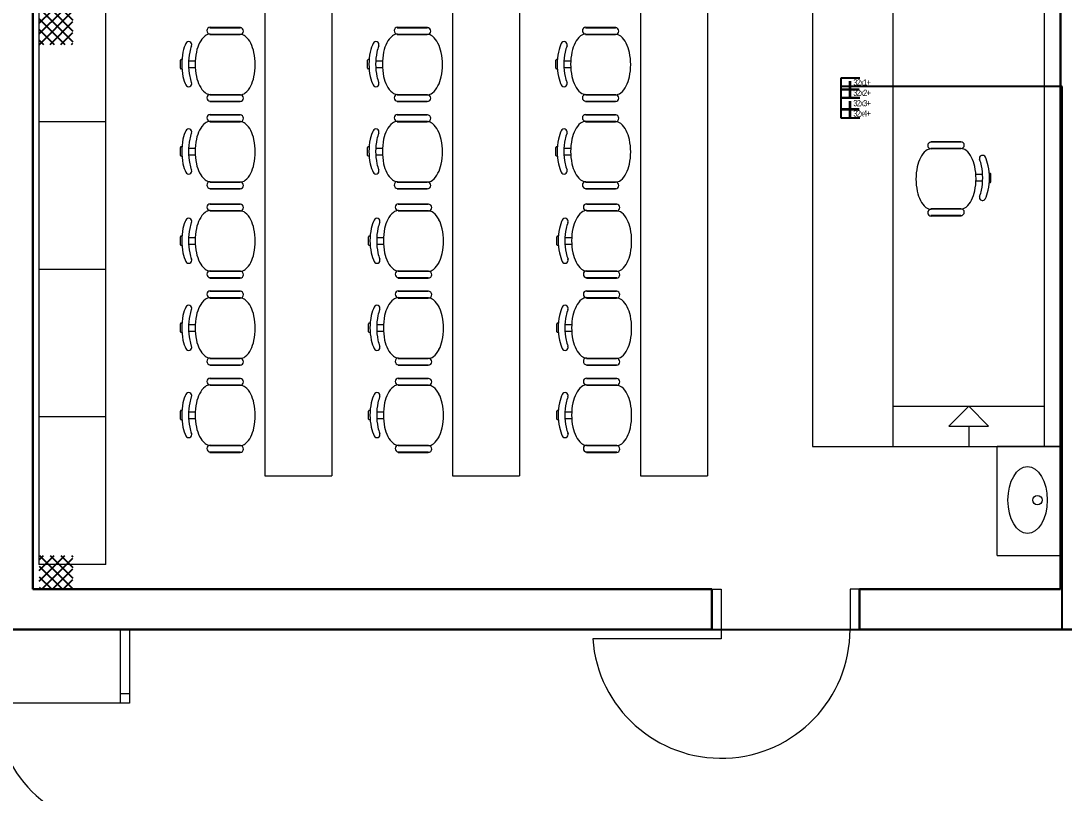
# Model space of a CAD drawing. Header units: inches. Extents: x 11 to 1053, y 2 to 902.
# Drawn here: x 719.4 to 797.2, y 651.6 to 709.2 of the extents above; entities that cross this region are included whole.
import ezdxf

# ---------------------------------------------------------------- set-up
doc = ezdxf.new("R2010")
doc.units = ezdxf.units.IN
doc.header["$MEASUREMENT"] = 0
for name, color, linetype, lineweight in [('A-SANITARIJE', 253, 'Continuous', 0), ('OPREMA', 253, 'Continuous', 0), ('STOLARIJA', 5, 'Continuous', 0), ('ZID', 5, 'Continuous', 30)]:
    doc.layers.add(name, color=color, linetype=linetype, lineweight=lineweight)
doc.layers.add('SRAFURA', color=2, linetype='Continuous')

msp = doc.modelspace()

# ---------------------------------------------------------------- hatches: boundary and pattern name
at = {"layer": 'SRAFURA'}
h = msp.add_hatch(dxfattribs=at)
h.set_pattern_fill('ANSI37', color=256, scale=4.5, style=0)
h.set_pattern_definition([(45, (9062.5316, 5606.21716), (-0.397747564, 0.397747564), []), (135, (9062.5316, 5606.21716), (-0.397747564, -0.397747564), [])])
h.paths.add_polyline_path([(723.307, 707.409), (723.307, 709.909), (720.807, 709.909), (720.807, 707.409)])
h = msp.add_hatch(dxfattribs=at)
h.set_pattern_fill('ANSI37', color=256, scale=4.5, angle=360, style=0)
h.set_pattern_definition([(315, (9062.5316, -4229.5001), (-0.397747564, -0.397747564), []), (225, (9062.5316, -4229.5001), (-0.397747564, 0.397747564), [])])
h.paths.add_polyline_path([(720.807, 669.308), (720.807, 666.808), (723.307, 666.808), (723.307, 669.308)])

# ---------------------------------------------------------------- linework, layer by layer
at = {"color": 2}
for p, q in [((781.973, 704.9), (780.541, 704.9)), ((780.541, 704.9), (780.541, 703.418)), ((780.541, 703.418), (781.973, 703.418)), ((781.973, 703.418), (780.541, 703.418)), ((780.541, 703.418), (780.541, 701.935)), ((780.541, 701.935), (781.973, 701.935))]:
    msp.add_line(p, q, dxfattribs=at)
at = {"color": 85, "true_color": 0x58ba48}
for p, q in [((797.05, 704.275, 50), (780.541, 704.275, 50)), ((797.05, 663.809, 50), (797.05, 704.275, 50)), ((717.33, 663.809, 50), (797.05, 663.809, 50)), ((797.05, 663.809, 50), (876.865, 663.809, 50))]:
    msp.add_line(p, q, dxfattribs=at)
at = {"layer": 'A-SANITARIJE'}
for p, q in [((792.203, 669.309, 50), (792.203, 677.447, 50)), ((796.93, 677.447, 50), (792.203, 677.447, 50)), ((792.203, 669.309, 50), (796.93, 669.309, 50))]:
    msp.add_line(p, q, dxfattribs=at)
at = {"layer": 'A-SANITARIJE', "lineweight": 0}
msp.add_circle((795.203, 673.447, 50), 0.35, dxfattribs=at)
at = {"layer": 'A-SANITARIJE'}
msp.add_ellipse((794.468, 673.447, 50), major_axis=(0, 2.5), ratio=0.586768, dxfattribs=at)
at = {"layer": 'OPREMA'}
for p, q in [((737.605, 724.257, 50), (737.605, 696.257, 50)), ((742.605, 724.257, 50), (742.605, 696.257, 50)), ((751.606, 724.257, 50), (751.606, 696.257, 50)), ((756.606, 724.257, 50), (756.606, 696.257, 50)), ((765.606, 724.257, 50), (765.606, 696.257, 50)), ((770.606, 724.257, 50), (770.606, 696.257, 50)), ((720.759, 723.641, 50), (720.759, 668.641, 50)), ((725.759, 668.641, 50), (725.759, 723.641, 50)), ((778.425, 717.447, 50), (778.425, 677.447, 50)), ((784.425, 717.447, 50), (784.425, 677.447, 50)), ((795.725, 677.447, 50), (795.725, 717.447, 50)), ((733.521, 708.65, 50), (735.771, 708.65, 50)), ((733.546, 708.679, 50), (735.796, 708.679, 50)), ((747.476, 708.65, 50), (749.726, 708.65, 50)), ((747.5, 708.679, 50), (749.75, 708.679, 50)), ((761.507, 708.65, 50), (763.757, 708.65, 50)), ((761.532, 708.679, 50), (763.782, 708.679, 50)), ((733.521, 708.15, 50), (735.771, 708.15, 50)), ((733.546, 708.179, 50), (735.796, 708.179, 50)), ((747.476, 708.15, 50), (749.726, 708.15, 50)), ((747.5, 708.179, 50), (749.75, 708.179, 50)), ((761.507, 708.15, 50), (763.757, 708.15, 50)), ((761.532, 708.179, 50), (763.782, 708.179, 50)), ((731.321, 705.629, 50), (731.321, 706.229, 50)), ((731.435, 706.279, 50), (731.371, 706.279, 50)), ((731.928, 706.179, 50), (732.428, 706.179, 50)), ((745.275, 705.629, 50), (745.275, 706.229, 50)), ((745.389, 706.279, 50), (745.325, 706.279, 50)), ((745.882, 706.179, 50), (746.382, 706.179, 50)), ((759.307, 705.629, 50), (759.307, 706.229, 50)), ((759.421, 706.279, 50), (759.357, 706.279, 50)), ((759.914, 706.179, 50), (760.414, 706.179, 50)), ((731.435, 705.579, 50), (731.371, 705.579, 50)), ((731.928, 705.679, 50), (732.428, 705.679, 50)), ((745.389, 705.579, 50), (745.325, 705.579, 50)), ((745.882, 705.679, 50), (746.382, 705.679, 50)), ((759.421, 705.579, 50), (759.357, 705.579, 50)), ((759.914, 705.679, 50), (760.414, 705.679, 50)), ((733.521, 703.65, 50), (735.771, 703.65, 50)), ((733.521, 703.15, 50), (735.771, 703.15, 50)), ((733.546, 703.679, 50), (735.796, 703.679, 50)), ((733.546, 703.179, 50), (735.796, 703.179, 50)), ((747.476, 703.65, 50), (749.726, 703.65, 50)), ((747.476, 703.15, 50), (749.726, 703.15, 50)), ((747.5, 703.679, 50), (749.75, 703.679, 50)), ((747.5, 703.179, 50), (749.75, 703.179, 50)), ((761.507, 703.65, 50), (763.757, 703.65, 50)), ((761.507, 703.15, 50), (763.757, 703.15, 50)), ((761.532, 703.679, 50), (763.782, 703.679, 50)), ((761.532, 703.179, 50), (763.782, 703.179, 50)), ((733.546, 702.176, 50), (735.796, 702.176, 50)), ((747.5, 702.176, 50), (749.75, 702.176, 50)), ((761.532, 702.176, 50), (763.782, 702.176, 50)), ((725.759, 701.641, 50), (720.759, 701.641, 50)), ((733.521, 702.147, 50), (735.771, 702.147, 50)), ((733.521, 701.647, 50), (735.771, 701.647, 50)), ((733.546, 701.676, 50), (735.796, 701.676, 50)), ((747.476, 702.147, 50), (749.726, 702.147, 50)), ((747.476, 701.647, 50), (749.726, 701.647, 50)), ((747.5, 701.676, 50), (749.75, 701.676, 50)), ((761.507, 702.147, 50), (763.757, 702.147, 50)), ((761.507, 701.647, 50), (763.757, 701.647, 50)), ((761.532, 701.676, 50), (763.782, 701.676, 50)), ((789.496, 700.145, 50), (787.246, 700.145, 50)), ((789.521, 700.116, 50), (787.271, 700.116, 50)), ((731.321, 699.126, 50), (731.321, 699.726, 50)), ((731.435, 699.776, 50), (731.371, 699.776, 50)), ((731.435, 699.076, 50), (731.371, 699.076, 50)), ((731.928, 699.676, 50), (732.428, 699.676, 50)), ((731.928, 699.176, 50), (732.428, 699.176, 50)), ((745.275, 699.126, 50), (745.275, 699.726, 50)), ((745.389, 699.776, 50), (745.325, 699.776, 50)), ((745.389, 699.076, 50), (745.325, 699.076, 50)), ((745.882, 699.676, 50), (746.382, 699.676, 50)), ((745.882, 699.176, 50), (746.382, 699.176, 50)), ((759.307, 699.126, 50), (759.307, 699.726, 50)), ((759.421, 699.776, 50), (759.357, 699.776, 50)), ((759.421, 699.076, 50), (759.357, 699.076, 50)), ((759.914, 699.676, 50), (760.414, 699.676, 50)), ((759.914, 699.176, 50), (760.414, 699.176, 50)), ((789.496, 699.645, 50), (787.246, 699.645, 50)), ((789.521, 699.616, 50), (787.271, 699.616, 50)), ((791.114, 697.705, 50), (790.614, 697.705, 50)), ((791.608, 697.805, 50), (791.671, 697.805, 50)), ((791.721, 697.155, 50), (791.721, 697.755, 50)), ((733.521, 697.147, 50), (735.771, 697.147, 50)), ((733.546, 697.176, 50), (735.796, 697.176, 50)), ((747.476, 697.147, 50), (749.726, 697.147, 50)), ((747.5, 697.176, 50), (749.75, 697.176, 50)), ((761.507, 697.147, 50), (763.757, 697.147, 50)), ((761.532, 697.176, 50), (763.782, 697.176, 50)), ((791.114, 697.205, 50), (790.614, 697.205, 50)), ((791.608, 697.105, 50), (791.671, 697.105, 50)), ((733.521, 696.647, 50), (735.771, 696.647, 50)), ((733.546, 696.676, 50), (735.796, 696.676, 50)), ((737.605, 696.257, 50), (737.605, 675.257, 50)), ((742.605, 696.257, 50), (742.605, 675.257, 50)), ((747.476, 696.647, 50), (749.726, 696.647, 50)), ((747.5, 696.676, 50), (749.75, 696.676, 50)), ((751.606, 696.257, 50), (751.606, 675.257, 50)), ((756.606, 696.257, 50), (756.606, 675.257, 50)), ((761.507, 696.647, 50), (763.757, 696.647, 50)), ((761.532, 696.676, 50), (763.782, 696.676, 50)), ((765.606, 696.257, 50), (765.606, 675.257, 50)), ((770.606, 696.257, 50), (770.606, 675.257, 50)), ((733.521, 695.495, 50), (735.771, 695.495, 50)), ((733.546, 695.524, 50), (735.796, 695.524, 50)), ((747.551, 695.495, 50), (749.801, 695.495, 50)), ((747.576, 695.524, 50), (749.826, 695.524, 50)), ((761.581, 695.495, 50), (763.831, 695.495, 50)), ((761.605, 695.524, 50), (763.855, 695.524, 50)), ((733.521, 694.995, 50), (735.771, 694.995, 50)), ((733.546, 695.024, 50), (735.796, 695.024, 50)), ((747.551, 694.995, 50), (749.801, 694.995, 50)), ((747.576, 695.024, 50), (749.826, 695.024, 50)), ((761.581, 694.995, 50), (763.831, 694.995, 50)), ((761.605, 695.024, 50), (763.855, 695.024, 50)), ((789.496, 695.145, 50), (787.246, 695.145, 50)), ((789.496, 694.645, 50), (787.246, 694.645, 50)), ((789.521, 695.116, 50), (787.271, 695.116, 50)), ((789.521, 694.616, 50), (787.271, 694.616, 50)), ((731.321, 692.474, 50), (731.321, 693.074, 50)), ((731.435, 693.124, 50), (731.371, 693.124, 50)), ((731.928, 693.024, 50), (732.428, 693.024, 50)), ((745.351, 692.474, 50), (745.351, 693.074, 50)), ((745.464, 693.124, 50), (745.401, 693.124, 50)), ((745.958, 693.024, 50), (746.458, 693.024, 50)), ((759.38, 692.474, 50), (759.38, 693.074, 50)), ((759.494, 693.124, 50), (759.43, 693.124, 50)), ((759.987, 693.024, 50), (760.487, 693.024, 50)), ((731.435, 692.424, 50), (731.371, 692.424, 50)), ((731.928, 692.524, 50), (732.428, 692.524, 50)), ((745.464, 692.424, 50), (745.401, 692.424, 50)), ((745.958, 692.524, 50), (746.458, 692.524, 50)), ((759.494, 692.424, 50), (759.43, 692.424, 50)), ((759.987, 692.524, 50), (760.487, 692.524, 50)), ((725.759, 690.641, 50), (720.759, 690.641, 50)), ((733.521, 690.495, 50), (735.771, 690.495, 50)), ((733.546, 690.524, 50), (735.796, 690.524, 50)), ((747.551, 690.495, 50), (749.801, 690.495, 50)), ((747.576, 690.524, 50), (749.826, 690.524, 50)), ((761.581, 690.495, 50), (763.831, 690.495, 50)), ((761.605, 690.524, 50), (763.855, 690.524, 50)), ((733.521, 689.995, 50), (735.771, 689.995, 50)), ((733.546, 690.024, 50), (735.796, 690.024, 50)), ((747.551, 689.995, 50), (749.801, 689.995, 50)), ((747.576, 690.024, 50), (749.826, 690.024, 50)), ((761.581, 689.995, 50), (763.831, 689.995, 50)), ((761.605, 690.024, 50), (763.855, 690.024, 50)), ((733.521, 689.006, 50), (735.771, 689.006, 50)), ((733.546, 689.035, 50), (735.796, 689.035, 50)), ((747.551, 689.006, 50), (749.801, 689.006, 50)), ((747.576, 689.035, 50), (749.826, 689.035, 50)), ((761.581, 689.006, 50), (763.831, 689.006, 50)), ((761.605, 689.035, 50), (763.855, 689.035, 50)), ((733.521, 688.506, 50), (735.771, 688.506, 50)), ((733.546, 688.535, 50), (735.796, 688.535, 50)), ((747.551, 688.506, 50), (749.801, 688.506, 50)), ((747.576, 688.535, 50), (749.826, 688.535, 50)), ((761.581, 688.506, 50), (763.831, 688.506, 50)), ((761.605, 688.535, 50), (763.855, 688.535, 50)), ((731.435, 686.635, 50), (731.371, 686.635, 50)), ((745.464, 686.635, 50), (745.401, 686.635, 50)), ((759.494, 686.635, 50), (759.43, 686.635, 50)), ((731.321, 685.985, 50), (731.321, 686.585, 50)), ((731.435, 685.935, 50), (731.371, 685.935, 50)), ((731.928, 686.535, 50), (732.428, 686.535, 50)), ((731.928, 686.035, 50), (732.428, 686.035, 50)), ((745.351, 685.985, 50), (745.351, 686.585, 50)), ((745.464, 685.935, 50), (745.401, 685.935, 50)), ((745.958, 686.535, 50), (746.458, 686.535, 50)), ((745.958, 686.035, 50), (746.458, 686.035, 50)), ((759.38, 685.985, 50), (759.38, 686.585, 50)), ((759.494, 685.935, 50), (759.43, 685.935, 50)), ((759.987, 686.535, 50), (760.487, 686.535, 50)), ((759.987, 686.035, 50), (760.487, 686.035, 50)), ((733.521, 684.006, 50), (735.771, 684.006, 50)), ((733.521, 683.506, 50), (735.771, 683.506, 50)), ((733.546, 684.035, 50), (735.796, 684.035, 50)), ((733.546, 683.535, 50), (735.796, 683.535, 50)), ((747.551, 684.006, 50), (749.801, 684.006, 50)), ((747.551, 683.506, 50), (749.801, 683.506, 50)), ((747.576, 684.035, 50), (749.826, 684.035, 50)), ((747.576, 683.535, 50), (749.826, 683.535, 50)), ((761.581, 684.006, 50), (763.831, 684.006, 50)), ((761.581, 683.506, 50), (763.831, 683.506, 50)), ((761.605, 684.035, 50), (763.855, 684.035, 50)), ((761.605, 683.535, 50), (763.855, 683.535, 50)), ((733.521, 682.503, 50), (735.771, 682.503, 50)), ((733.521, 682.003, 50), (735.771, 682.003, 50)), ((733.546, 682.532, 50), (735.796, 682.532, 50)), ((733.546, 682.032, 50), (735.796, 682.032, 50)), ((747.551, 682.503, 50), (749.801, 682.503, 50)), ((747.551, 682.003, 50), (749.801, 682.003, 50)), ((747.576, 682.532, 50), (749.826, 682.532, 50)), ((747.576, 682.032, 50), (749.826, 682.032, 50)), ((761.581, 682.503, 50), (763.831, 682.503, 50)), ((761.581, 682.003, 50), (763.831, 682.003, 50)), ((761.605, 682.532, 50), (763.855, 682.532, 50)), ((761.605, 682.032, 50), (763.855, 682.032, 50)), ((784.425, 680.447, 50), (795.725, 680.447, 50)), ((790.075, 680.447, 50), (788.596, 678.961, 50)), ((790.075, 680.447, 50), (791.553, 678.961, 50)), ((725.759, 679.641, 50), (720.759, 679.641, 50)), ((731.321, 679.482, 50), (731.321, 680.082, 50)), ((731.435, 680.132, 50), (731.371, 680.132, 50)), ((731.928, 680.032, 50), (732.428, 680.032, 50)), ((745.351, 679.482, 50), (745.351, 680.082, 50)), ((745.464, 680.132, 50), (745.401, 680.132, 50)), ((745.958, 680.032, 50), (746.458, 680.032, 50)), ((759.38, 679.482, 50), (759.38, 680.082, 50)), ((759.494, 680.132, 50), (759.43, 680.132, 50)), ((759.987, 680.032, 50), (760.487, 680.032, 50)), ((731.435, 679.432, 50), (731.371, 679.432, 50)), ((731.928, 679.532, 50), (732.428, 679.532, 50)), ((745.464, 679.432, 50), (745.401, 679.432, 50)), ((745.958, 679.532, 50), (746.458, 679.532, 50)), ((759.494, 679.432, 50), (759.43, 679.432, 50)), ((759.987, 679.532, 50), (760.487, 679.532, 50)), ((788.596, 678.961, 50), (791.553, 678.961, 50)), ((790.075, 678.961, 50), (790.075, 677.447, 50)), ((733.521, 677.503, 50), (735.771, 677.503, 50)), ((733.546, 677.532, 50), (735.796, 677.532, 50)), ((747.551, 677.503, 50), (749.801, 677.503, 50)), ((747.576, 677.532, 50), (749.826, 677.532, 50)), ((761.581, 677.503, 50), (763.831, 677.503, 50)), ((761.605, 677.532, 50), (763.855, 677.532, 50)), ((778.425, 677.447, 50), (796.93, 677.447, 50)), ((733.521, 677.003, 50), (735.771, 677.003, 50)), ((733.546, 677.032, 50), (735.796, 677.032, 50)), ((747.551, 677.003, 50), (749.801, 677.003, 50)), ((747.576, 677.032, 50), (749.826, 677.032, 50)), ((761.581, 677.003, 50), (763.831, 677.003, 50)), ((761.605, 677.032, 50), (763.855, 677.032, 50)), ((737.605, 675.257, 50), (742.605, 675.257, 50)), ((751.606, 675.257, 50), (756.606, 675.257, 50)), ((765.606, 675.257, 50), (770.606, 675.257, 50)), ((725.759, 668.641, 50), (720.759, 668.641, 50))]:
    msp.add_line(p, q, dxfattribs=at)
for centre, radius, start, end in [((733.546, 708.429, 50), 0.25, 90, 270), ((735.771, 708.4, 50), 0.25, 270, 90), ((747.5, 708.429, 50), 0.25, 90, 270), ((749.726, 708.4, 50), 0.25, 270, 90), ((761.532, 708.429, 50), 0.25, 90, 270), ((763.757, 708.4, 50), 0.25, 270, 90), ((731.938, 707.383, 50), 0.229, 338.4187, 158.4187), ((734.196, 706.797, 50), 1.616, 129.63927, 153.43495), ((733.546, 707.582, 50), 0.597, 90, 129.63927), ((735.771, 707.552, 50), 0.597, 50.36073, 90), ((735.122, 706.768, 50), 1.616, 26.56505, 50.36073), ((745.893, 707.383, 50), 0.229, 338.4187, 158.4187), ((748.15, 706.797, 50), 1.616, 129.63927, 153.43495), ((747.5, 707.582, 50), 0.597, 90, 129.63927), ((749.726, 707.552, 50), 0.597, 50.36073, 90), ((749.076, 706.768, 50), 1.616, 26.56505, 50.36073), ((759.924, 707.383, 50), 0.229, 338.4187, 158.4187), ((762.182, 706.797, 50), 1.616, 129.63927, 153.43495), ((761.532, 707.582, 50), 0.597, 90, 129.63927), ((763.757, 707.552, 50), 0.597, 50.36073, 90), ((763.108, 706.768, 50), 1.616, 26.56505, 50.36073), ((735.908, 705.929, 50), 4.487, 168.29908, 180), ((734.243, 706.274, 50), 2.786, 153.43495, 168.29908), ((736.408, 705.929, 50), 4.487, 168.29908, 180), ((734.743, 706.274, 50), 2.786, 158.4187, 168.29908), ((736.908, 705.929, 50), 4.487, 168.29908, 180), ((735.243, 706.274, 50), 2.786, 153.43495, 168.29908), ((734.075, 706.245, 50), 2.786, 11.70092, 26.56505), ((749.862, 705.929, 50), 4.487, 168.29908, 180), ((748.197, 706.274, 50), 2.786, 153.43495, 168.29908), ((750.362, 705.929, 50), 4.487, 168.29908, 180), ((748.697, 706.274, 50), 2.786, 158.4187, 168.29908), ((750.862, 705.929, 50), 4.487, 168.29908, 180), ((749.197, 706.274, 50), 2.786, 153.43495, 168.29908), ((748.029, 706.245, 50), 2.786, 11.70092, 26.56505), ((763.894, 705.929, 50), 4.487, 168.29908, 180), ((762.229, 706.274, 50), 2.786, 153.43495, 168.29908), ((764.394, 705.929, 50), 4.487, 168.29908, 180), ((762.729, 706.274, 50), 2.786, 158.4187, 168.29908), ((764.894, 705.929, 50), 4.487, 168.29908, 180), ((763.229, 706.274, 50), 2.786, 153.43495, 168.29908), ((762.061, 706.245, 50), 2.786, 11.70092, 26.56505), ((731.371, 706.229, 50), 0.05, 90, 180), ((732.409, 705.9, 50), 4.487, 0, 11.70092), ((745.325, 706.229, 50), 0.05, 90, 180), ((746.364, 705.9, 50), 4.487, 0, 11.70092), ((759.357, 706.229, 50), 0.05, 90, 180), ((760.395, 705.9, 50), 4.487, 0, 11.70092), ((731.371, 705.629, 50), 0.05, 180, 270), ((735.908, 705.929, 50), 4.487, 180, 191.70092), ((736.408, 705.929, 50), 4.487, 180, 191.70092), ((736.908, 705.929, 50), 4.487, 180, 191.70092), ((732.409, 705.9, 50), 4.487, 348.29908, 0), ((745.325, 705.629, 50), 0.05, 180, 270), ((749.862, 705.929, 50), 4.487, 180, 191.70092), ((750.362, 705.929, 50), 4.487, 180, 191.70092), ((750.862, 705.929, 50), 4.487, 180, 191.70092), ((746.364, 705.9, 50), 4.487, 348.29908, 0), ((759.357, 705.629, 50), 0.05, 180, 270), ((763.894, 705.929, 50), 4.487, 180, 191.70092), ((764.394, 705.929, 50), 4.487, 180, 191.70092), ((764.894, 705.929, 50), 4.487, 180, 191.70092), ((760.395, 705.9, 50), 4.487, 348.29908, 0), ((734.243, 705.584, 50), 2.786, 191.70092, 206.56505), ((731.938, 704.475, 50), 0.229, 201.5813, 21.5813), ((734.743, 705.584, 50), 2.786, 191.70092, 201.5813), ((735.243, 705.584, 50), 2.786, 191.70092, 206.56505), ((734.075, 705.555, 50), 2.786, 333.43495, 348.29908), ((748.197, 705.584, 50), 2.786, 191.70092, 206.56505), ((745.893, 704.475, 50), 0.229, 201.5813, 21.5813), ((748.697, 705.584, 50), 2.786, 191.70092, 201.5813), ((749.197, 705.584, 50), 2.786, 191.70092, 206.56505), ((748.029, 705.555, 50), 2.786, 333.43495, 348.29908), ((762.229, 705.584, 50), 2.786, 191.70092, 206.56505), ((759.924, 704.475, 50), 0.229, 201.5813, 21.5813), ((762.729, 705.584, 50), 2.786, 191.70092, 201.5813), ((763.229, 705.584, 50), 2.786, 191.70092, 206.56505), ((762.061, 705.555, 50), 2.786, 333.43495, 348.29908), ((734.196, 705.061, 50), 1.616, 206.56505, 230.36073), ((733.546, 704.276, 50), 0.597, 230.36073, 270), ((735.771, 704.247, 50), 0.597, 270, 309.63927), ((735.122, 705.031, 50), 1.616, 309.63927, 333.43495), ((748.15, 705.061, 50), 1.616, 206.56505, 230.36073), ((747.5, 704.276, 50), 0.597, 230.36073, 270), ((749.726, 704.247, 50), 0.597, 270, 309.63927), ((749.076, 705.031, 50), 1.616, 309.63927, 333.43495), ((762.182, 705.061, 50), 1.616, 206.56505, 230.36073), ((761.532, 704.276, 50), 0.597, 230.36073, 270), ((763.757, 704.247, 50), 0.597, 270, 309.63927), ((763.108, 705.031, 50), 1.616, 309.63927, 333.43495), ((733.546, 703.429, 50), 0.25, 90, 270), ((735.771, 703.4, 50), 0.25, 270, 90), ((747.5, 703.429, 50), 0.25, 90, 270), ((749.726, 703.4, 50), 0.25, 270, 90), ((761.532, 703.429, 50), 0.25, 90, 270), ((763.757, 703.4, 50), 0.25, 270, 90), ((733.546, 701.926, 50), 0.25, 90, 270), ((747.5, 701.926, 50), 0.25, 90, 270), ((761.532, 701.926, 50), 0.25, 90, 270), ((734.196, 700.294, 50), 1.616, 129.63927, 153.43495), ((733.546, 701.079, 50), 0.597, 90, 129.63927), ((735.771, 701.897, 50), 0.25, 270, 90), ((735.771, 701.05, 50), 0.597, 50.36073, 90), ((735.122, 700.265, 50), 1.616, 26.56505, 50.36073), ((748.15, 700.294, 50), 1.616, 129.63927, 153.43495), ((747.5, 701.079, 50), 0.597, 90, 129.63927), ((749.726, 701.897, 50), 0.25, 270, 90), ((749.726, 701.05, 50), 0.597, 50.36073, 90), ((749.076, 700.265, 50), 1.616, 26.56505, 50.36073), ((762.182, 700.294, 50), 1.616, 129.63927, 153.43495), ((761.532, 701.079, 50), 0.597, 90, 129.63927), ((763.757, 701.897, 50), 0.25, 270, 90), ((763.757, 701.05, 50), 0.597, 50.36073, 90), ((763.108, 700.265, 50), 1.616, 26.56505, 50.36073), ((734.243, 699.771, 50), 2.786, 153.43495, 168.29908), ((731.938, 700.88, 50), 0.229, 338.4187, 158.4187), ((734.743, 699.771, 50), 2.786, 158.4187, 168.29908), ((735.243, 699.771, 50), 2.786, 153.43495, 168.29908), ((734.075, 699.742, 50), 2.786, 11.70092, 26.56505), ((748.197, 699.771, 50), 2.786, 153.43495, 168.29908), ((745.893, 700.88, 50), 0.229, 338.4187, 158.4187), ((748.697, 699.771, 50), 2.786, 158.4187, 168.29908), ((749.197, 699.771, 50), 2.786, 153.43495, 168.29908), ((748.029, 699.742, 50), 2.786, 11.70092, 26.56505), ((762.229, 699.771, 50), 2.786, 153.43495, 168.29908), ((759.924, 700.88, 50), 0.229, 338.4187, 158.4187), ((762.729, 699.771, 50), 2.786, 158.4187, 168.29908), ((763.229, 699.771, 50), 2.786, 153.43495, 168.29908), ((762.061, 699.742, 50), 2.786, 11.70092, 26.56505), ((735.908, 699.426, 50), 4.487, 168.29908, 180), ((736.408, 699.426, 50), 4.487, 168.29908, 180), ((736.908, 699.426, 50), 4.487, 168.29908, 180), ((732.409, 699.397, 50), 4.487, 0, 11.70092), ((749.862, 699.426, 50), 4.487, 168.29908, 180), ((750.362, 699.426, 50), 4.487, 168.29908, 180), ((750.862, 699.426, 50), 4.487, 168.29908, 180), ((746.364, 699.397, 50), 4.487, 0, 11.70092), ((763.894, 699.426, 50), 4.487, 168.29908, 180), ((764.394, 699.426, 50), 4.487, 168.29908, 180), ((764.894, 699.426, 50), 4.487, 168.29908, 180), ((760.395, 699.397, 50), 4.487, 0, 11.70092), ((787.271, 699.866, 50), 0.25, 90, 270), ((789.496, 699.895, 50), 0.25, 270, 90), ((731.371, 699.726, 50), 0.05, 90, 180), ((731.371, 699.126, 50), 0.05, 180, 270), ((735.908, 699.426, 50), 4.487, 180, 191.70092), ((736.408, 699.426, 50), 4.487, 180, 191.70092), ((736.908, 699.426, 50), 4.487, 180, 191.70092), ((732.409, 699.397, 50), 4.487, 348.29908, 0), ((745.325, 699.726, 50), 0.05, 90, 180), ((745.325, 699.126, 50), 0.05, 180, 270), ((749.862, 699.426, 50), 4.487, 180, 191.70092), ((750.362, 699.426, 50), 4.487, 180, 191.70092), ((750.862, 699.426, 50), 4.487, 180, 191.70092), ((746.364, 699.397, 50), 4.487, 348.29908, 0), ((759.357, 699.726, 50), 0.05, 90, 180), ((759.357, 699.126, 50), 0.05, 180, 270), ((763.894, 699.426, 50), 4.487, 180, 191.70092), ((764.394, 699.426, 50), 4.487, 180, 191.70092), ((764.894, 699.426, 50), 4.487, 180, 191.70092), ((760.395, 699.397, 50), 4.487, 348.29908, 0), ((787.921, 698.234, 50), 1.616, 129.63927, 153.43495), ((787.271, 699.018, 50), 0.597, 90, 129.63927), ((789.496, 699.047, 50), 0.597, 50.36073, 90), ((788.847, 698.263, 50), 1.616, 26.56505, 50.36073), ((791.104, 698.909, 50), 0.229, 21.5813, 201.5813), ((734.243, 699.081, 50), 2.786, 191.70092, 206.56505), ((734.743, 699.081, 50), 2.786, 191.70092, 201.5813), ((735.243, 699.081, 50), 2.786, 191.70092, 206.56505), ((734.075, 699.052, 50), 2.786, 333.43495, 348.29908), ((748.197, 699.081, 50), 2.786, 191.70092, 206.56505), ((748.697, 699.081, 50), 2.786, 191.70092, 201.5813), ((749.197, 699.081, 50), 2.786, 191.70092, 206.56505), ((748.029, 699.052, 50), 2.786, 333.43495, 348.29908), ((762.229, 699.081, 50), 2.786, 191.70092, 206.56505), ((762.729, 699.081, 50), 2.786, 191.70092, 201.5813), ((763.229, 699.081, 50), 2.786, 191.70092, 206.56505), ((762.061, 699.052, 50), 2.786, 333.43495, 348.29908), ((790.633, 697.366, 50), 4.487, 168.29908, 180), ((788.968, 697.71, 50), 2.786, 153.43495, 168.29908), ((787.8, 697.74, 50), 2.786, 11.70092, 26.56505), ((786.134, 697.395, 50), 4.487, 0, 11.70092), ((788.3, 697.8, 50), 2.786, 11.70092, 21.5813), ((786.634, 697.455, 50), 4.487, 0, 11.70092), ((788.8, 697.8, 50), 2.786, 11.70092, 26.56505), ((787.134, 697.455, 50), 4.487, 0, 11.70092), ((731.938, 697.972, 50), 0.229, 201.5813, 21.5813), ((734.196, 698.558, 50), 1.616, 206.56505, 230.36073), ((735.122, 698.528, 50), 1.616, 309.63927, 333.43495), ((745.893, 697.972, 50), 0.229, 201.5813, 21.5813), ((748.15, 698.558, 50), 1.616, 206.56505, 230.36073), ((749.076, 698.528, 50), 1.616, 309.63927, 333.43495), ((759.924, 697.972, 50), 0.229, 201.5813, 21.5813), ((762.182, 698.558, 50), 1.616, 206.56505, 230.36073), ((763.108, 698.528, 50), 1.616, 309.63927, 333.43495), ((791.671, 697.755, 50), 0.05, 0, 90), ((733.546, 697.773, 50), 0.597, 230.36073, 270), ((733.546, 696.926, 50), 0.25, 90, 270), ((735.771, 697.744, 50), 0.597, 270, 309.63927), ((735.771, 696.897, 50), 0.25, 270, 90), ((747.5, 697.773, 50), 0.597, 230.36073, 270), ((747.5, 696.926, 50), 0.25, 90, 270), ((749.726, 697.744, 50), 0.597, 270, 309.63927), ((749.726, 696.897, 50), 0.25, 270, 90), ((761.532, 697.773, 50), 0.597, 230.36073, 270), ((761.532, 696.926, 50), 0.25, 90, 270), ((763.757, 697.744, 50), 0.597, 270, 309.63927), ((763.757, 696.897, 50), 0.25, 270, 90), ((790.633, 697.366, 50), 4.487, 180, 191.70092), ((786.134, 697.395, 50), 4.487, 348.29908, 0), ((786.634, 697.455, 50), 4.487, 348.29908, 0), ((787.134, 697.455, 50), 4.487, 348.29908, 0), ((791.671, 697.155, 50), 0.05, 270, 0), ((788.968, 697.021, 50), 2.786, 191.70092, 206.56505), ((787.8, 697.05, 50), 2.786, 333.43495, 348.29908), ((791.104, 696.001, 50), 0.229, 158.4187, 338.4187), ((788.3, 697.11, 50), 2.786, 338.4187, 348.29908), ((788.8, 697.11, 50), 2.786, 333.43495, 348.29908), ((733.546, 695.274, 50), 0.25, 90, 270), ((735.771, 695.245, 50), 0.25, 270, 90), ((747.576, 695.274, 50), 0.25, 90, 270), ((749.801, 695.245, 50), 0.25, 270, 90), ((761.605, 695.274, 50), 0.25, 90, 270), ((763.831, 695.245, 50), 0.25, 270, 90), ((787.921, 696.497, 50), 1.616, 206.56505, 230.36073), ((787.271, 695.713, 50), 0.597, 230.36073, 270), ((789.496, 695.742, 50), 0.597, 270, 309.63927), ((788.847, 696.526, 50), 1.616, 309.63927, 333.43495), ((731.938, 694.228, 50), 0.229, 338.4187, 158.4187), ((734.196, 693.643, 50), 1.616, 129.63927, 153.43495), ((733.546, 694.427, 50), 0.597, 90, 129.63927), ((735.771, 694.398, 50), 0.597, 50.36073, 90), ((735.122, 693.613, 50), 1.616, 26.56505, 50.36073), ((745.968, 694.228, 50), 0.229, 338.4187, 158.4187), ((748.225, 693.643, 50), 1.616, 129.63927, 153.43495), ((747.576, 694.427, 50), 0.597, 90, 129.63927), ((749.801, 694.398, 50), 0.597, 50.36073, 90), ((749.151, 693.613, 50), 1.616, 26.56505, 50.36073), ((759.998, 694.228, 50), 0.229, 338.4187, 158.4187), ((762.255, 693.643, 50), 1.616, 129.63927, 153.43495), ((761.605, 694.427, 50), 0.597, 90, 129.63927), ((763.831, 694.398, 50), 0.597, 50.36073, 90), ((763.181, 693.613, 50), 1.616, 26.56505, 50.36073), ((787.271, 694.866, 50), 0.25, 90, 270), ((789.496, 694.895, 50), 0.25, 270, 90), ((735.908, 692.774, 50), 4.487, 168.29908, 180), ((734.243, 693.119, 50), 2.786, 153.43495, 168.29908), ((736.408, 692.774, 50), 4.487, 168.29908, 180), ((734.743, 693.119, 50), 2.786, 158.4187, 168.29908), ((736.908, 692.774, 50), 4.487, 168.29908, 180), ((735.243, 693.119, 50), 2.786, 153.43495, 168.29908), ((734.075, 693.09, 50), 2.786, 11.70092, 26.56505), ((732.409, 692.745, 50), 4.487, 0, 11.70092), ((749.938, 692.774, 50), 4.487, 168.29908, 180), ((748.273, 693.119, 50), 2.786, 153.43495, 168.29908), ((750.438, 692.774, 50), 4.487, 168.29908, 180), ((748.773, 693.119, 50), 2.786, 158.4187, 168.29908), ((750.938, 692.774, 50), 4.487, 168.29908, 180), ((749.273, 693.119, 50), 2.786, 153.43495, 168.29908), ((748.104, 693.09, 50), 2.786, 11.70092, 26.56505), ((746.439, 692.745, 50), 4.487, 0, 11.70092), ((763.967, 692.774, 50), 4.487, 168.29908, 180), ((762.302, 693.119, 50), 2.786, 153.43495, 168.29908), ((764.467, 692.774, 50), 4.487, 168.29908, 180), ((762.802, 693.119, 50), 2.786, 158.4187, 168.29908), ((764.967, 692.774, 50), 4.487, 168.29908, 180), ((763.302, 693.119, 50), 2.786, 153.43495, 168.29908), ((762.134, 693.09, 50), 2.786, 11.70092, 26.56505), ((760.469, 692.745, 50), 4.487, 0, 11.70092), ((731.371, 693.074, 50), 0.05, 90, 180), ((745.401, 693.074, 50), 0.05, 90, 180), ((759.43, 693.074, 50), 0.05, 90, 180), ((731.371, 692.474, 50), 0.05, 180, 270), ((735.908, 692.774, 50), 4.487, 180, 191.70092), ((736.408, 692.774, 50), 4.487, 180, 191.70092), ((736.908, 692.774, 50), 4.487, 180, 191.70092), ((732.409, 692.745, 50), 4.487, 348.29908, 0), ((745.401, 692.474, 50), 0.05, 180, 270), ((749.938, 692.774, 50), 4.487, 180, 191.70092), ((750.438, 692.774, 50), 4.487, 180, 191.70092), ((750.938, 692.774, 50), 4.487, 180, 191.70092), ((746.439, 692.745, 50), 4.487, 348.29908, 0), ((759.43, 692.474, 50), 0.05, 180, 270), ((763.967, 692.774, 50), 4.487, 180, 191.70092), ((764.467, 692.774, 50), 4.487, 180, 191.70092), ((764.967, 692.774, 50), 4.487, 180, 191.70092), ((760.469, 692.745, 50), 4.487, 348.29908, 0), ((734.243, 692.429, 50), 2.786, 191.70092, 206.56505), ((731.938, 691.32, 50), 0.229, 201.5813, 21.5813), ((734.743, 692.429, 50), 2.786, 191.70092, 201.5813), ((735.243, 692.429, 50), 2.786, 191.70092, 206.56505), ((734.075, 692.4, 50), 2.786, 333.43495, 348.29908), ((748.273, 692.429, 50), 2.786, 191.70092, 206.56505), ((745.968, 691.32, 50), 0.229, 201.5813, 21.5813), ((748.773, 692.429, 50), 2.786, 191.70092, 201.5813), ((749.273, 692.429, 50), 2.786, 191.70092, 206.56505), ((748.104, 692.4, 50), 2.786, 333.43495, 348.29908), ((762.302, 692.429, 50), 2.786, 191.70092, 206.56505), ((759.998, 691.32, 50), 0.229, 201.5813, 21.5813), ((762.802, 692.429, 50), 2.786, 191.70092, 201.5813), ((763.302, 692.429, 50), 2.786, 191.70092, 206.56505), ((762.134, 692.4, 50), 2.786, 333.43495, 348.29908), ((734.196, 691.906, 50), 1.616, 206.56505, 230.36073), ((733.546, 691.121, 50), 0.597, 230.36073, 270), ((733.546, 690.274, 50), 0.25, 90, 270), ((735.771, 691.092, 50), 0.597, 270, 309.63927), ((735.771, 690.245, 50), 0.25, 270, 90), ((735.122, 691.877, 50), 1.616, 309.63927, 333.43495), ((748.225, 691.906, 50), 1.616, 206.56505, 230.36073), ((747.576, 691.121, 50), 0.597, 230.36073, 270), ((747.576, 690.274, 50), 0.25, 90, 270), ((749.801, 691.092, 50), 0.597, 270, 309.63927), ((749.801, 690.245, 50), 0.25, 270, 90), ((749.151, 691.877, 50), 1.616, 309.63927, 333.43495), ((762.255, 691.906, 50), 1.616, 206.56505, 230.36073), ((761.605, 691.121, 50), 0.597, 230.36073, 270), ((761.605, 690.274, 50), 0.25, 90, 270), ((763.831, 691.092, 50), 0.597, 270, 309.63927), ((763.831, 690.245, 50), 0.25, 270, 90), ((763.181, 691.877, 50), 1.616, 309.63927, 333.43495), ((733.546, 688.785, 50), 0.25, 90, 270), ((735.771, 688.756, 50), 0.25, 270, 90), ((747.576, 688.785, 50), 0.25, 90, 270), ((749.801, 688.756, 50), 0.25, 270, 90), ((761.605, 688.785, 50), 0.25, 90, 270), ((763.831, 688.756, 50), 0.25, 270, 90), ((734.196, 687.153, 50), 1.616, 129.63927, 153.43495), ((733.546, 687.938, 50), 0.597, 90, 129.63927), ((735.771, 687.908, 50), 0.597, 50.36073, 90), ((735.122, 687.124, 50), 1.616, 26.56505, 50.36073), ((748.225, 687.153, 50), 1.616, 129.63927, 153.43495), ((747.576, 687.938, 50), 0.597, 90, 129.63927), ((749.801, 687.908, 50), 0.597, 50.36073, 90), ((749.151, 687.124, 50), 1.616, 26.56505, 50.36073), ((762.255, 687.153, 50), 1.616, 129.63927, 153.43495), ((761.605, 687.938, 50), 0.597, 90, 129.63927), ((763.831, 687.908, 50), 0.597, 50.36073, 90), ((763.181, 687.124, 50), 1.616, 26.56505, 50.36073), ((734.243, 686.63, 50), 2.786, 153.43495, 168.29908), ((731.938, 687.739, 50), 0.229, 338.4187, 158.4187), ((734.743, 686.63, 50), 2.786, 158.4187, 168.29908), ((735.243, 686.63, 50), 2.786, 153.43495, 168.29908), ((734.075, 686.601, 50), 2.786, 11.70092, 26.56505), ((748.273, 686.63, 50), 2.786, 153.43495, 168.29908), ((745.968, 687.739, 50), 0.229, 338.4187, 158.4187), ((748.773, 686.63, 50), 2.786, 158.4187, 168.29908), ((749.273, 686.63, 50), 2.786, 153.43495, 168.29908), ((748.104, 686.601, 50), 2.786, 11.70092, 26.56505), ((762.302, 686.63, 50), 2.786, 153.43495, 168.29908), ((759.998, 687.739, 50), 0.229, 338.4187, 158.4187), ((762.802, 686.63, 50), 2.786, 158.4187, 168.29908), ((763.302, 686.63, 50), 2.786, 153.43495, 168.29908), ((762.134, 686.601, 50), 2.786, 11.70092, 26.56505), ((731.371, 686.585, 50), 0.05, 90, 180), ((735.908, 686.285, 50), 4.487, 168.29908, 180), ((736.408, 686.285, 50), 4.487, 168.29908, 180), ((736.908, 686.285, 50), 4.487, 168.29908, 180), ((732.409, 686.256, 50), 4.487, 0, 11.70092), ((745.401, 686.585, 50), 0.05, 90, 180), ((749.938, 686.285, 50), 4.487, 168.29908, 180), ((750.438, 686.285, 50), 4.487, 168.29908, 180), ((750.938, 686.285, 50), 4.487, 168.29908, 180), ((746.439, 686.256, 50), 4.487, 0, 11.70092), ((759.43, 686.585, 50), 0.05, 90, 180), ((763.967, 686.285, 50), 4.487, 168.29908, 180), ((764.467, 686.285, 50), 4.487, 168.29908, 180), ((764.967, 686.285, 50), 4.487, 168.29908, 180), ((760.469, 686.256, 50), 4.487, 0, 11.70092), ((731.371, 685.985, 50), 0.05, 180, 270), ((735.908, 686.285, 50), 4.487, 180, 191.70092), ((736.408, 686.285, 50), 4.487, 180, 191.70092), ((736.908, 686.285, 50), 4.487, 180, 191.70092), ((732.409, 686.256, 50), 4.487, 348.29908, 0), ((745.401, 685.985, 50), 0.05, 180, 270), ((749.938, 686.285, 50), 4.487, 180, 191.70092), ((750.438, 686.285, 50), 4.487, 180, 191.70092), ((750.938, 686.285, 50), 4.487, 180, 191.70092), ((746.439, 686.256, 50), 4.487, 348.29908, 0), ((759.43, 685.985, 50), 0.05, 180, 270), ((763.967, 686.285, 50), 4.487, 180, 191.70092), ((764.467, 686.285, 50), 4.487, 180, 191.70092), ((764.967, 686.285, 50), 4.487, 180, 191.70092), ((760.469, 686.256, 50), 4.487, 348.29908, 0), ((734.243, 685.94, 50), 2.786, 191.70092, 206.56505), ((734.743, 685.94, 50), 2.786, 191.70092, 201.5813), ((735.243, 685.94, 50), 2.786, 191.70092, 206.56505), ((734.075, 685.911, 50), 2.786, 333.43495, 348.29908), ((748.273, 685.94, 50), 2.786, 191.70092, 206.56505), ((748.773, 685.94, 50), 2.786, 191.70092, 201.5813), ((749.273, 685.94, 50), 2.786, 191.70092, 206.56505), ((748.104, 685.911, 50), 2.786, 333.43495, 348.29908), ((762.302, 685.94, 50), 2.786, 191.70092, 206.56505), ((762.802, 685.94, 50), 2.786, 191.70092, 201.5813), ((763.302, 685.94, 50), 2.786, 191.70092, 206.56505), ((762.134, 685.911, 50), 2.786, 333.43495, 348.29908), ((731.938, 684.831, 50), 0.229, 201.5813, 21.5813), ((734.196, 685.417, 50), 1.616, 206.56505, 230.36073), ((735.122, 685.387, 50), 1.616, 309.63927, 333.43495), ((745.968, 684.831, 50), 0.229, 201.5813, 21.5813), ((748.225, 685.417, 50), 1.616, 206.56505, 230.36073), ((749.151, 685.387, 50), 1.616, 309.63927, 333.43495), ((759.998, 684.831, 50), 0.229, 201.5813, 21.5813), ((762.255, 685.417, 50), 1.616, 206.56505, 230.36073), ((763.181, 685.387, 50), 1.616, 309.63927, 333.43495), ((733.546, 684.632, 50), 0.597, 230.36073, 270), ((733.546, 683.785, 50), 0.25, 90, 270), ((735.771, 684.603, 50), 0.597, 270, 309.63927), ((735.771, 683.756, 50), 0.25, 270, 90), ((747.576, 684.632, 50), 0.597, 230.36073, 270), ((747.576, 683.785, 50), 0.25, 90, 270), ((749.801, 684.603, 50), 0.597, 270, 309.63927), ((749.801, 683.756, 50), 0.25, 270, 90), ((761.605, 684.632, 50), 0.597, 230.36073, 270), ((761.605, 683.785, 50), 0.25, 90, 270), ((763.831, 684.603, 50), 0.597, 270, 309.63927), ((763.831, 683.756, 50), 0.25, 270, 90), ((733.546, 681.435, 50), 0.597, 90, 129.63927), ((733.546, 682.282, 50), 0.25, 90, 270), ((735.771, 682.253, 50), 0.25, 270, 90), ((735.771, 681.405, 50), 0.597, 50.36073, 90), ((747.576, 681.435, 50), 0.597, 90, 129.63927), ((747.576, 682.282, 50), 0.25, 90, 270), ((749.801, 682.253, 50), 0.25, 270, 90), ((749.801, 681.405, 50), 0.597, 50.36073, 90), ((761.605, 681.435, 50), 0.597, 90, 129.63927), ((761.605, 682.282, 50), 0.25, 90, 270), ((763.831, 682.253, 50), 0.25, 270, 90), ((763.831, 681.405, 50), 0.597, 50.36073, 90), ((734.243, 680.127, 50), 2.786, 153.43495, 168.29908), ((731.938, 681.236, 50), 0.229, 338.4187, 158.4187), ((735.243, 680.127, 50), 2.786, 153.43495, 168.29908), ((734.196, 680.65, 50), 1.616, 129.63927, 153.43495), ((735.122, 680.621, 50), 1.616, 26.56505, 50.36073), ((734.075, 680.098, 50), 2.786, 11.70092, 26.56505), ((748.273, 680.127, 50), 2.786, 153.43495, 168.29908), ((745.968, 681.236, 50), 0.229, 338.4187, 158.4187), ((749.273, 680.127, 50), 2.786, 153.43495, 168.29908), ((748.225, 680.65, 50), 1.616, 129.63927, 153.43495), ((749.151, 680.621, 50), 1.616, 26.56505, 50.36073), ((748.104, 680.098, 50), 2.786, 11.70092, 26.56505), ((762.302, 680.127, 50), 2.786, 153.43495, 168.29908), ((759.998, 681.236, 50), 0.229, 338.4187, 158.4187), ((763.302, 680.127, 50), 2.786, 153.43495, 168.29908), ((762.255, 680.65, 50), 1.616, 129.63927, 153.43495), ((763.181, 680.621, 50), 1.616, 26.56505, 50.36073), ((762.134, 680.098, 50), 2.786, 11.70092, 26.56505), ((735.908, 679.782, 50), 4.487, 168.29908, 180), ((736.408, 679.782, 50), 4.487, 168.29908, 180), ((734.743, 680.127, 50), 2.786, 158.4187, 168.29908), ((736.908, 679.782, 50), 4.487, 168.29908, 180), ((732.409, 679.753, 50), 4.487, 0, 11.70092), ((749.938, 679.782, 50), 4.487, 168.29908, 180), ((750.438, 679.782, 50), 4.487, 168.29908, 180), ((748.773, 680.127, 50), 2.786, 158.4187, 168.29908), ((750.938, 679.782, 50), 4.487, 168.29908, 180), ((746.439, 679.753, 50), 4.487, 0, 11.70092), ((763.967, 679.782, 50), 4.487, 168.29908, 180), ((764.467, 679.782, 50), 4.487, 168.29908, 180), ((762.802, 680.127, 50), 2.786, 158.4187, 168.29908), ((764.967, 679.782, 50), 4.487, 168.29908, 180), ((760.469, 679.753, 50), 4.487, 0, 11.70092), ((731.371, 680.082, 50), 0.05, 90, 180), ((735.908, 679.782, 50), 4.487, 180, 191.70092), ((736.408, 679.782, 50), 4.487, 180, 191.70092), ((736.908, 679.782, 50), 4.487, 180, 191.70092), ((732.409, 679.753, 50), 4.487, 348.29908, 0), ((745.401, 680.082, 50), 0.05, 90, 180), ((749.938, 679.782, 50), 4.487, 180, 191.70092), ((750.438, 679.782, 50), 4.487, 180, 191.70092), ((750.938, 679.782, 50), 4.487, 180, 191.70092), ((746.439, 679.753, 50), 4.487, 348.29908, 0), ((759.43, 680.082, 50), 0.05, 90, 180), ((763.967, 679.782, 50), 4.487, 180, 191.70092), ((764.467, 679.782, 50), 4.487, 180, 191.70092), ((764.967, 679.782, 50), 4.487, 180, 191.70092), ((760.469, 679.753, 50), 4.487, 348.29908, 0), ((731.371, 679.482, 50), 0.05, 180, 270), ((734.243, 679.437, 50), 2.786, 191.70092, 206.56505), ((734.743, 679.437, 50), 2.786, 191.70092, 201.5813), ((735.243, 679.437, 50), 2.786, 191.70092, 206.56505), ((734.075, 679.408, 50), 2.786, 333.43495, 348.29908), ((745.401, 679.482, 50), 0.05, 180, 270), ((748.273, 679.437, 50), 2.786, 191.70092, 206.56505), ((748.773, 679.437, 50), 2.786, 191.70092, 201.5813), ((749.273, 679.437, 50), 2.786, 191.70092, 206.56505), ((748.104, 679.408, 50), 2.786, 333.43495, 348.29908), ((759.43, 679.482, 50), 0.05, 180, 270), ((762.302, 679.437, 50), 2.786, 191.70092, 206.56505), ((762.802, 679.437, 50), 2.786, 191.70092, 201.5813), ((763.302, 679.437, 50), 2.786, 191.70092, 206.56505), ((762.134, 679.408, 50), 2.786, 333.43495, 348.29908), ((731.938, 678.328, 50), 0.229, 201.5813, 21.5813), ((734.196, 678.914, 50), 1.616, 206.56505, 230.36073), ((735.122, 678.884, 50), 1.616, 309.63927, 333.43495), ((745.968, 678.328, 50), 0.229, 201.5813, 21.5813), ((748.225, 678.914, 50), 1.616, 206.56505, 230.36073), ((749.151, 678.884, 50), 1.616, 309.63927, 333.43495), ((759.998, 678.328, 50), 0.229, 201.5813, 21.5813), ((762.255, 678.914, 50), 1.616, 206.56505, 230.36073), ((763.181, 678.884, 50), 1.616, 309.63927, 333.43495), ((733.546, 678.129, 50), 0.597, 230.36073, 270), ((733.546, 677.282, 50), 0.25, 90, 270), ((735.771, 678.1, 50), 0.597, 270, 309.63927), ((735.771, 677.253, 50), 0.25, 270, 90), ((747.576, 678.129, 50), 0.597, 230.36073, 270), ((747.576, 677.282, 50), 0.25, 90, 270), ((749.801, 678.1, 50), 0.597, 270, 309.63927), ((749.801, 677.253, 50), 0.25, 270, 90), ((761.605, 678.129, 50), 0.597, 230.36073, 270), ((761.605, 677.282, 50), 0.25, 90, 270), ((763.831, 678.1, 50), 0.597, 270, 309.63927), ((763.831, 677.253, 50), 0.25, 270, 90)]:
    msp.add_arc(centre, radius, start, end, dxfattribs=at)
at = {"layer": 'STOLARIJA'}
for p, q in [((770.93, 666.805, 50), (771.63, 666.805, 50)), ((771.63, 666.805, 50), (771.63, 663.109, 50)), ((781.93, 666.809, 50), (781.23, 666.809, 50)), ((781.23, 666.809, 50), (781.23, 663.809, 50)), ((726.83, 663.809, 50), (726.83, 658.309, 50)), ((727.53, 663.809, 50), (727.53, 658.309, 50)), ((771.63, 663.809, 50), (770.93, 663.809, 50)), ((781.23, 663.809, 50), (781.93, 663.809, 50)), ((771.63, 663.109, 50), (762.055, 663.109, 50)), ((727.53, 659.009, 50), (726.83, 659.009, 50)), ((727.53, 658.309, 50), (717.53, 658.309, 50))]:
    msp.add_line(p, q, dxfattribs=at)
for centre, radius, start, end in [((771.63, 663.809, 50), 9.6, 184.18153, 0), ((726.83, 658.309, 50), 9.3, 180, 270)]:
    msp.add_arc(centre, radius, start, end, dxfattribs=at)
at = {"layer": 'ZID'}
for p, q in [((720.33, 666.809, 50), (720.33, 726.809, 50)), ((796.93, 666.809, 50), (796.93, 726.809, 50)), ((720.33, 666.809, 50), (770.93, 666.809, 50)), ((770.93, 663.809, 50), (770.93, 666.809, 50)), ((781.93, 663.809, 50), (781.93, 666.809, 50)), ((781.93, 666.809, 50), (796.93, 666.809, 50)), ((717.33, 663.809, 50), (770.93, 663.809, 50)), ((781.93, 663.809, 50), (850.93, 663.809, 50))]:
    msp.add_line(p, q, dxfattribs=at)

# ---------------------------------------------------------------- texts
at = {"color": 2, "char_height": 1.9275, "width": 0.85419, "attachment_point": 1, "rotation": 270}
for insert in [(782.224, 704.799), (782.224, 703.317)]:
    msp.add_mtext('{+}', dxfattribs=dict(at, insert=insert))
at = {"color": 2, "insert": (781.479, 704.805), "char_height": 0.4626, "attachment_point": 1}
msp.add_mtext('\\pxt0;{\\W0.8;\\T0.75;32x1+\\P32x2+\\P32x3+\\P32x4+}', dxfattribs=at)

doc.saveas('drawing.dxf')
